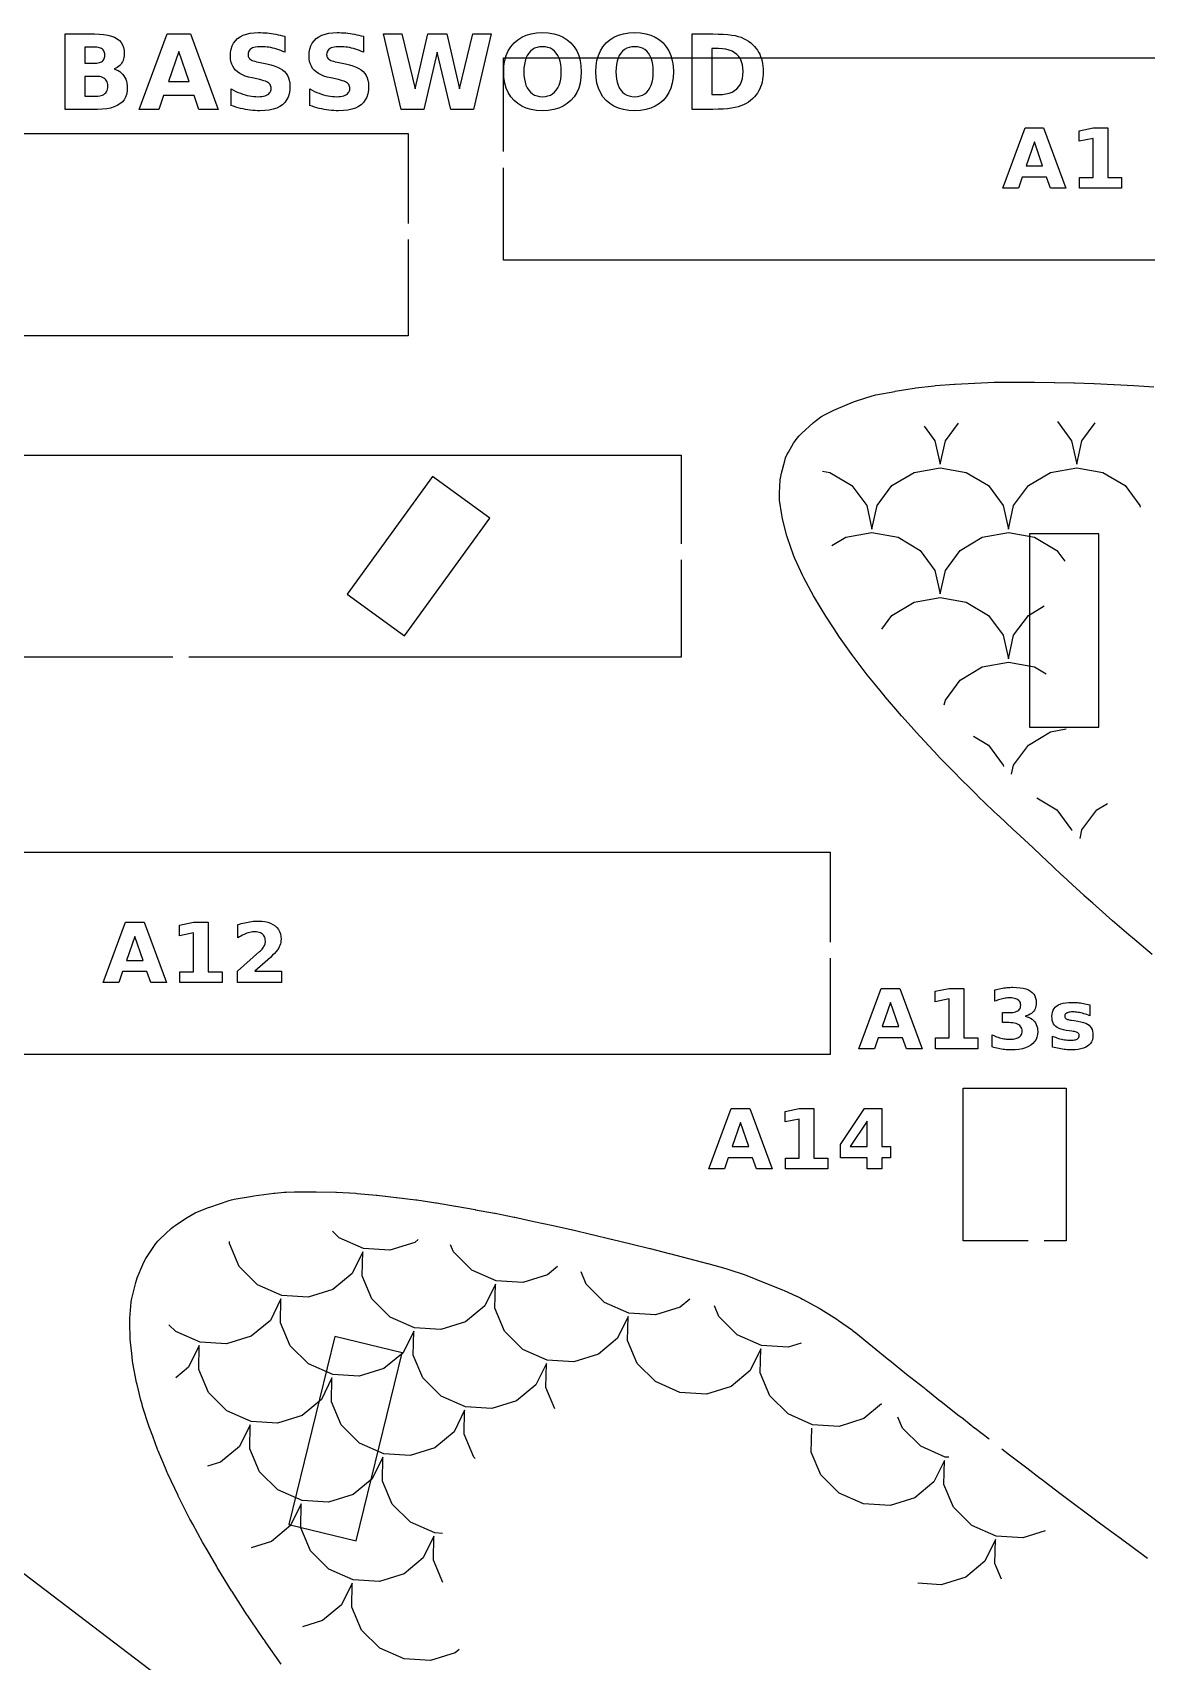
# Model space of a CAD drawing. Header units: millimetres. Extents: x 3 to 297, y 5 to 295.
# Drawn here: x 123.5 to 168.3, y 224.5 to 290.1 of the extents above; entities that cross this region are included whole.
import ezdxf

# ---------------------------------------------------------------- set-up
doc = ezdxf.new("R2010")
doc.units = ezdxf.units.MM
for name, color, linetype in [('CUT', 1, 'CONTINUOUS'), ('ENGRAVE', 5, 'CONTINUOUS'), ('SCORE', 7, 'CONTINUOUS')]:
    doc.layers.add(name, color=color, linetype=linetype)

msp = doc.modelspace()

# ---------------------------------------------------------------- linework, layer by layer
at = {"layer": 'CUT', "color": 1}
for points in [[(142.425, 285.3), (142.425, 289.075), (187.575, 289.075), (187.575, 285.45)], [(81.425, 282.252), (81.425, 286.027), (138.575, 286.027), (138.575, 282.402)], [(187.575, 284.8), (187.575, 280.925), (142.425, 280.925), (142.425, 284.65)], [(138.575, 281.752), (138.575, 277.877), (81.425, 277.877), (81.425, 281.602)], [(168.5453, 252.9521), (167.7507, 253.6243), (167.6174, 253.7366), (167.6022, 253.7496), (166.9497, 254.3162), (166.6948, 254.5366), (166.6786, 254.5508), (166.1491, 255.0237), (165.7971, 255.3367), (165.7799, 255.3522), (165.348, 255.7498), (164.9254, 256.1368), (164.9073, 256.1537), (164.5467, 256.4964), (164.0715, 256.9448), (164.0701, 256.9461), (163.7516, 257.2476), (163.746, 257.2528), (163.2165, 257.7415), (163.2089, 257.7486), (162.9461, 257.995), (162.3625, 258.5356), (162.3414, 258.5557), (162.1453, 258.7454), (161.5286, 259.3356), (161.5063, 259.3574), (161.3439, 259.5202), (160.7219, 260.1355), (160.6984, 260.1593), (160.5427, 260.3213), (159.9431, 260.9353), (159.9183, 260.9615), (159.7415, 261.1526), (159.1935, 261.7352), (159.1673, 261.7639), (158.9402, 262.0198), (158.4748, 262.535), (158.4472, 262.5665), (158.1389, 262.93), (157.7888, 263.3348), (157.7599, 263.3694), (157.338, 263.8918), (157.1381, 264.1346), (157.1079, 264.1727), (156.5427, 264.9123), (156.5386, 264.9176), (156.5285, 264.9306), (156.4912, 264.9807), (155.9551, 265.7368), (155.9262, 265.7792), (155.7349, 266.0723), (155.4264, 266.5378), (155.3982, 266.5823), (154.9413, 267.3345), (154.9057, 267.3969), (154.5121, 268.131), (154.4761, 268.2032), (154.1497, 268.9113), (154.0982, 269.0405), (153.8626, 269.7332), (153.8351, 269.8245), (153.6556, 270.509), (153.6247, 270.6633), (153.5416, 271.2589), (153.5294, 271.3975), (153.5315, 271.5367), (153.5678, 272.0806), (153.5829, 272.2112), (153.6106, 272.3398), (153.745, 272.844), (153.7833, 272.9646), (153.8333, 273.0827), (153.8933, 273.1942), (154.1042, 273.5455), (154.1762, 273.6533), (154.2462, 273.7478), (154.3265, 273.8463), (154.4158, 273.9369), (154.8864, 274.3716), (155.0269, 274.4848), (155.203, 274.6081), (155.3718, 274.7087), (155.7268, 274.8862), (155.8122, 274.9253), (156.5179, 275.2182), (156.6329, 275.2599), (157.2715, 275.4588), (157.4204, 275.4959), (158.1754, 275.639), (158.198, 275.643), (158.9525, 275.7726), (159.0265, 275.7832), (159.766, 275.8679), (159.8201, 275.873), (160.5838, 275.9292), (160.6065, 275.9306), (161.3854, 275.9747), (161.4074, 275.9757), (162.1781, 276.0065), (162.2182, 276.0075), (162.9859, 276.0152), (163.0142, 276.0151), (163.8011, 276.0063), (164.5944, 275.9978), (164.608, 275.9976), (165.3925, 275.9812), (165.4117, 275.9807), (166.194, 275.9531), (166.2123, 275.9523), (167.0011, 275.9136), (167.0065, 275.9133), (167.8023, 275.8711), (167.8059, 275.8709), (168.6042, 275.8263)], [(80.425, 269.25), (80.425, 273.075), (149.575, 273.075), (149.575, 269.5)], [(129.1, 264.925), (80.425, 264.925), (80.425, 268.6)], [(149.575, 268.85), (149.575, 264.925), (129.75, 264.925)], [(104.425, 253.3), (104.425, 257.075), (155.575, 257.075), (155.575, 253.45)], [(155.575, 252.8), (155.575, 248.925), (104.425, 248.925), (104.425, 252.65)], [(163.55, 241.425), (160.925, 241.425), (160.925, 247.575), (165.075, 247.575), (165.075, 241.425), (164.2, 241.425)], [(98.0999, 247.0682), (128.9733, 223.5493)], [(133.4713, 224.3595), (132.866, 225.219), (132.7901, 225.3256), (132.7704, 225.3539), (132.2589, 226.1125), (132.1229, 226.3116), (132.1026, 226.3422), (131.6583, 227.0324), (131.4907, 227.2891), (131.4698, 227.3222), (131.0653, 227.9831), (130.8947, 228.2578), (130.8733, 228.2936), (130.4814, 228.9706), (130.3364, 229.2173), (130.3145, 229.256), (129.9078, 230.0036), (129.8171, 230.1673), (129.7949, 230.2091), (129.3473, 231.0886), (129.3388, 231.1049), (129.3137, 231.1559), (128.9034, 232.035), (128.8795, 232.0895), (128.8068, 232.2652), (128.5145, 232.9538), (128.4915, 233.0116), (128.2937, 233.545), (128.1746, 233.8573), (128.1503, 233.9266), (127.8886, 234.7444), (127.8632, 234.8343), (127.8218, 235.0035), (127.6626, 235.6287), (127.6439, 235.7132), (127.4988, 236.4894), (127.4842, 236.5879), (127.4521, 236.8777), (127.3981, 237.3305), (127.3891, 237.4527), (127.3702, 238.1501), (127.3751, 238.3058), (127.4321, 238.9419), (127.4451, 239.0433), (127.4656, 239.1434), (127.6111, 239.7372), (127.6708, 239.9219), (127.8941, 240.4721), (127.9486, 240.5899), (128.0141, 240.7019), (128.3362, 241.197), (128.4195, 241.3114), (128.5143, 241.4166), (128.5683, 241.4705), (128.6011, 241.5022), (129.041, 241.9127), (129.1181, 241.9795), (129.2, 242.0402), (129.569, 242.2929), (129.6822, 242.3624), (130.0096, 242.5418), (130.1643, 242.6141), (130.5374, 242.7602), (130.5968, 242.7818), (131.3715, 243.0438), (131.4724, 243.0736), (131.5753, 243.0955), (132.3112, 243.2225), (132.3653, 243.2307), (133.1664, 243.3354), (133.217, 243.341), (133.5944, 243.3758), (133.6655, 243.3804), (134.0088, 243.3937), (134.0622, 243.3947), (134.8461, 243.3937), (134.8759, 243.3933), (135.6638, 243.3747), (135.6992, 243.3734), (136.4707, 243.3347), (136.5242, 243.3309), (137.2949, 243.2612), (137.3155, 243.2591), (137.6576, 243.2228), (137.6722, 243.2212), (138.1034, 243.1706), (138.1133, 243.1694), (138.8912, 243.0724), (138.9263, 243.0675), (139.6928, 242.9512), (139.716, 242.9474), (140.4907, 242.8159), (140.5014, 242.814), (141.2828, 242.6748), (141.2886, 242.6738), (142.063, 242.5322), (142.0865, 242.5277), (142.8512, 242.3738), (142.8706, 242.3697), (143.6426, 242.2024), (143.6445, 242.202), (144.4242, 242.0317), (144.4269, 242.0311), (145.2009, 241.8604), (145.2139, 241.8575), (145.9804, 241.6804), (145.995, 241.677), (146.7625, 241.4906), (146.7689, 241.4891), (147.5431, 241.2971), (148.317, 241.1061), (148.3212, 241.1051), (149.0908, 240.9125), (149.1004, 240.9101), (149.8667, 240.7124), (149.8749, 240.7102), (150.641, 240.5073), (150.6484, 240.5053), (151.3801, 240.3071), (151.4583, 240.2833), (152.1461, 240.051), (152.2223, 240.0227), (152.9397, 239.7307), (153.6556, 239.445), (153.719, 239.4177), (154.2163, 239.1888), (154.2275, 239.1836), (154.3954, 239.1044), (154.4673, 239.0678), (155.1273, 238.7065), (155.1962, 238.6661), (155.8474, 238.2573), (155.9118, 238.2142), (156.4727, 237.815), (156.4941, 237.7995), (156.5596, 237.7509), (156.6109, 237.7109), (157.2758, 237.1656), (157.9344, 236.6309), (157.9424, 236.6243), (157.9579, 236.6115), (157.9633, 236.6071), (158.6521, 236.052), (159.3418, 235.5047), (159.4138, 235.4485), (159.426, 235.4389), (160.0247, 234.9601), (160.0301, 234.9558), (160.7215, 234.4155), (160.9277, 234.2564), (160.9403, 234.2465), (161.4073, 233.877), (161.4125, 233.8729), (161.9718, 233.4401)], [(162.4882, 233.0453), (162.7994, 232.8024), (163.4937, 232.2687), (164.0507, 231.849), (164.0643, 231.8387), (164.1872, 231.7436), (164.8747, 231.2182), (164.8807, 231.2136), (165.575, 230.6965), (165.6607, 230.6328), (165.6722, 230.6242), (166.2662, 230.1731), (166.2729, 230.1682), (166.9711, 229.6529), (167.3085, 229.4082), (167.3203, 229.3995), (167.6689, 229.1407), (168.3602, 228.6347)]]:
    msp.add_lwpolyline(points, dxfattribs=at)
for points in [[(138.4336, 265.796), (141.8721, 270.5288), (139.5664, 272.204), (136.1279, 267.4712), (138.4336, 265.796)], [(166.395, 262.105), (166.395, 269.895), (163.605, 269.895), (163.605, 262.105), (166.395, 262.105)], [(135.6245, 237.5649), (133.78, 229.9964), (136.4907, 229.3358), (138.3351, 236.9043), (135.6245, 237.5649)]]:
    msp.add_lwpolyline(points, close=True, dxfattribs=at)
at = {"layer": 'ENGRAVE', "color": 5}
for points in [[(127.1757, 288.2867), (127.2103, 288.2135), (127.2372, 288.1353), (127.2564, 288.0521), (127.268, 287.9639), (127.2718, 287.8708), (127.2636, 287.7305), (127.2388, 287.6027), (127.1976, 287.4873), (127.1398, 287.3843), (127.0655, 287.2938), (126.9748, 287.2157), (126.8672, 287.1498), (126.7424, 287.0958), (126.6004, 287.0539), (126.4413, 287.024), (126.265, 287.006), (126.0715, 287), (124.7714, 287), (124.7714, 290.0375), (125.9473, 290.0375), (126.1486, 290.0322), (126.3304, 290.0163), (126.4928, 289.9897), (126.6359, 289.9525), (126.7596, 289.9047), (126.8639, 289.8463), (126.9506, 289.7761), (127.0216, 289.6932), (127.0768, 289.5976), (127.1162, 289.4891), (127.1398, 289.3679), (127.1477, 289.2339), (127.1448, 289.1618), (127.1362, 289.0934), (127.1218, 289.0287), (127.1016, 288.9676), (127.0756, 288.9102), (127.0439, 288.8565), (127.0068, 288.8068), (126.9644, 288.7617), (126.9168, 288.7209), (126.864, 288.6847), (126.806, 288.6529), (126.7428, 288.6256), (126.8238, 288.5977), (126.8984, 288.563), (126.9666, 288.5213), (127.0286, 288.4728), (127.0842, 288.4173), (127.1335, 288.355), (127.1757, 288.2867)], [(130.1484, 287), (129.9572, 287.5534), (128.7324, 287.5534), (128.5391, 287), (127.7518, 287), (128.8769, 290.0375), (129.8107, 290.0375), (130.9358, 287), (130.1484, 287)], [(133.2909, 289.4238), (133.2105, 289.4473), (133.1309, 289.4679), (133.0522, 289.4853), (132.9751, 289.4995), (132.8994, 289.5106), (132.8252, 289.5185), (132.7525, 289.5232), (132.6812, 289.5248), (132.5917, 289.5227), (132.5103, 289.5162), (132.4371, 289.5055), (132.372, 289.4905), (132.315, 289.4711), (132.2662, 289.4475), (132.2252, 289.4194), (132.1916, 289.3865), (132.1655, 289.3488), (132.1468, 289.3065), (132.1356, 289.2593), (132.1319, 289.2074), (132.1344, 289.1682), (132.142, 289.132), (132.1546, 289.0988), (132.1722, 289.0686), (132.1948, 289.0414), (132.2225, 289.0172), (132.2567, 288.995), (132.2992, 288.9739), (132.3499, 288.9539), (132.4087, 288.9349), (132.4758, 288.917), (132.551, 288.9002), (132.8847, 288.8331), (133.0454, 288.7962), (133.1899, 288.7535), (133.318, 288.7049), (133.4299, 288.6504), (133.5256, 288.5901), (133.6049, 288.5238), (133.6702, 288.4498), (133.7236, 288.3661), (133.7651, 288.2726), (133.7948, 288.1694), (133.8126, 288.0565), (133.8185, 287.9338), (133.8102, 287.7735), (133.7854, 287.6274), (133.744, 287.4957), (133.6861, 287.3782), (133.6115, 287.275), (133.5205, 287.1862), (133.4124, 287.1112), (133.2868, 287.05), (133.1438, 287.0023), (132.9834, 286.9682), (132.8054, 286.9478), (132.61, 286.941), (132.5137, 286.9425), (132.4172, 286.9471), (132.3206, 286.9547), (132.2239, 286.9654), (132.1271, 286.9791), (132.0302, 286.9959), (131.9332, 287.0157), (131.8362, 287.0384), (131.7393, 287.0641), (131.6423, 287.0927), (131.5453, 287.1242), (131.4483, 287.1587), (131.4483, 287.8199), (131.5448, 287.7705), (131.6401, 287.7253), (131.7344, 287.6844), (131.8276, 287.6477), (131.9198, 287.6152), (132.0109, 287.587), (132.1009, 287.563), (132.1898, 287.5434), (132.2776, 287.5282), (132.3644, 287.5173), (132.4501, 287.5108), (132.5347, 287.5086), (132.6169, 287.511), (132.6923, 287.5181), (132.7611, 287.53), (132.8232, 287.5466), (132.8786, 287.568), (132.9274, 287.5941), (132.9691, 287.6246), (133.0031, 287.6592), (133.0296, 287.6978), (133.0486, 287.7406), (133.0599, 287.7874), (133.0637, 287.8382), (133.0611, 287.8839), (133.0534, 287.9259), (133.0406, 287.9644), (133.0226, 287.9992), (132.9994, 288.0304), (132.9712, 288.0579), (132.9352, 288.0833), (132.889, 288.1077), (132.8326, 288.1312), (132.7659, 288.1538), (132.689, 288.1755), (132.6019, 288.1963), (132.2987, 288.2634), (132.1536, 288.2992), (132.0222, 288.3414), (131.9043, 288.3901), (131.8001, 288.4452), (131.7094, 288.5067), (131.6324, 288.5747), (131.5681, 288.65), (131.5155, 288.7336), (131.4745, 288.8255), (131.4453, 288.9255), (131.4277, 289.0339), (131.4219, 289.1505), (131.43, 289.2959), (131.4544, 289.4297), (131.4951, 289.5518), (131.5521, 289.6623), (131.6253, 289.7611), (131.7148, 289.8483), (131.8196, 289.9229), (131.9386, 289.9839), (132.0719, 290.0314), (132.2194, 290.0653), (132.3811, 290.0857), (132.5571, 290.0924), (132.6409, 290.0914), (132.7255, 290.0883), (132.8109, 290.083), (132.8971, 290.0757), (132.9841, 290.0663), (133.0719, 290.0548), (133.1605, 290.0412), (133.2502, 290.0255), (133.3409, 290.0078), (133.4326, 289.9879), (133.5254, 289.9659), (133.6191, 289.9419), (133.6191, 289.299), (133.5361, 289.3348), (133.4537, 289.3675), (133.3719, 289.3972), (133.2909, 289.4238)], [(136.4585, 289.4238), (136.3781, 289.4473), (136.2984, 289.4679), (136.2198, 289.4853), (136.1427, 289.4995), (136.067, 289.5106), (135.9928, 289.5185), (135.9201, 289.5232), (135.8488, 289.5248), (135.7593, 289.5227), (135.6779, 289.5162), (135.6047, 289.5055), (135.5396, 289.4905), (135.4826, 289.4711), (135.4338, 289.4475), (135.3927, 289.4194), (135.3592, 289.3865), (135.333, 289.3488), (135.3144, 289.3065), (135.3032, 289.2593), (135.2995, 289.2074), (135.302, 289.1682), (135.3095, 289.132), (135.3221, 289.0988), (135.3397, 289.0686), (135.3624, 289.0414), (135.39, 289.0172), (135.4243, 288.995), (135.4668, 288.9739), (135.5174, 288.9539), (135.5763, 288.9349), (135.6433, 288.917), (135.7186, 288.9002), (136.0522, 288.8331), (136.213, 288.7962), (136.3574, 288.7535), (136.4856, 288.7049), (136.5975, 288.6504), (136.6931, 288.5901), (136.7725, 288.5238), (136.8377, 288.4498), (136.8911, 288.3661), (136.9327, 288.2726), (136.9623, 288.1694), (136.9802, 288.0565), (136.9861, 287.9338), (136.9778, 287.7735), (136.953, 287.6274), (136.9116, 287.4957), (136.8536, 287.3782), (136.7791, 287.275), (136.688, 287.1862), (136.5799, 287.1112), (136.4544, 287.05), (136.3114, 287.0023), (136.1509, 286.9682), (135.973, 286.9478), (135.7776, 286.941), (135.6812, 286.9425), (135.5848, 286.9471), (135.4882, 286.9547), (135.3915, 286.9654), (135.2947, 286.9791), (135.1978, 286.9959), (135.1008, 287.0157), (135.0038, 287.0384), (134.9068, 287.0641), (134.8098, 287.0927), (134.7129, 287.1242), (134.6159, 287.1587), (134.6159, 287.8199), (134.7123, 287.7705), (134.8077, 287.7253), (134.902, 287.6844), (134.9952, 287.6477), (135.0874, 287.6152), (135.1784, 287.587), (135.2684, 287.563), (135.3573, 287.5434), (135.4452, 287.5282), (135.532, 287.5173), (135.6177, 287.5108), (135.7023, 287.5086), (135.7844, 287.511), (135.8599, 287.5181), (135.9286, 287.53), (135.9908, 287.5466), (136.0462, 287.568), (136.095, 287.5941), (136.1366, 287.6246), (136.1707, 287.6592), (136.1972, 287.6978), (136.2161, 287.7406), (136.2275, 287.7874), (136.2313, 287.8382), (136.2287, 287.8839), (136.221, 287.9259), (136.2081, 287.9644), (136.1901, 287.9992), (136.167, 288.0304), (136.1387, 288.0579), (136.1027, 288.0833), (136.0565, 288.1077), (136.0001, 288.1312), (135.9335, 288.1538), (135.8566, 288.1755), (135.7694, 288.1963), (135.4663, 288.2634), (135.3212, 288.2992), (135.1897, 288.3414), (135.0719, 288.3901), (134.9676, 288.4452), (134.877, 288.5067), (134.8, 288.5747), (134.7357, 288.65), (134.683, 288.7336), (134.6421, 288.8255), (134.6128, 288.9255), (134.5953, 289.0339), (134.5894, 289.1505), (134.5976, 289.2959), (134.622, 289.4297), (134.6627, 289.5518), (134.7196, 289.6623), (134.7929, 289.7611), (134.8824, 289.8483), (134.9872, 289.9229), (135.1062, 289.9839), (135.2395, 290.0314), (135.387, 290.0653), (135.5487, 290.0857), (135.7247, 290.0924), (135.8085, 290.0914), (135.8931, 290.0883), (135.9785, 290.083), (136.0647, 290.0757), (136.1517, 290.0663), (136.2394, 290.0548), (136.3281, 290.0412), (136.4178, 290.0255), (136.5085, 290.0078), (136.6002, 289.9879), (136.6929, 289.9659), (136.7867, 289.9419), (136.7867, 289.299), (136.7036, 289.3348), (136.6212, 289.3675), (136.5395, 289.3972), (136.4585, 289.4238)], [(141.179, 290.0375), (141.9237, 290.0375), (141.2075, 287), (140.3042, 287), (139.7528, 289.3092), (139.2076, 287), (138.3043, 287), (137.582, 290.0375), (138.3328, 290.0375), (138.8577, 287.8301), (139.3785, 290.0375), (140.1333, 290.0375), (140.6541, 287.8301), (141.179, 290.0375)], [(145.138, 289.6733), (145.2648, 289.5248), (145.3686, 289.3584), (145.4493, 289.1744), (145.5069, 288.9726), (145.5415, 288.753), (145.5531, 288.5157), (145.5415, 288.279), (145.5069, 288.06), (145.4493, 287.8586), (145.3686, 287.6748), (145.2648, 287.5086), (145.138, 287.3601), (144.9909, 287.232), (144.8261, 287.1273), (144.6436, 287.0458), (144.4436, 286.9876), (144.2259, 286.9526), (143.9906, 286.941), (143.7558, 286.9526), (143.5386, 286.9876), (143.3388, 287.0458), (143.1564, 287.1273), (142.9915, 287.232), (142.8441, 287.3601), (142.717, 287.5086), (142.613, 287.6748), (142.5321, 287.8586), (142.4743, 288.06), (142.4396, 288.279), (142.4281, 288.5157), (142.4396, 288.753), (142.4743, 288.9726), (142.5321, 289.1744), (142.613, 289.3584), (142.717, 289.5248), (142.8441, 289.6733), (142.9915, 289.8014), (143.1564, 289.9062), (143.3388, 289.9877), (143.5386, 290.0459), (143.7558, 290.0808), (143.9906, 290.0924), (144.2259, 290.0808), (144.4436, 290.0459), (144.6436, 289.9877), (144.8261, 289.9062), (144.9909, 289.8014), (145.138, 289.6733)], [(148.8468, 289.6733), (148.9736, 289.5248), (149.0773, 289.3584), (149.158, 289.1744), (149.2157, 288.9726), (149.2503, 288.753), (149.2618, 288.5157), (149.2503, 288.279), (149.2157, 288.06), (149.158, 287.8586), (149.0773, 287.6748), (148.9736, 287.5086), (148.8468, 287.3601), (148.6996, 287.232), (148.5348, 287.1273), (148.3524, 287.0458), (148.1523, 286.9876), (147.9346, 286.9526), (147.6993, 286.941), (147.4646, 286.9526), (147.2473, 286.9876), (147.0475, 287.0458), (146.8652, 287.1273), (146.7003, 287.232), (146.5529, 287.3601), (146.4257, 287.5086), (146.3217, 287.6748), (146.2408, 287.8586), (146.183, 288.06), (146.1484, 288.279), (146.1368, 288.5157), (146.1484, 288.753), (146.183, 288.9726), (146.2408, 289.1744), (146.3217, 289.3584), (146.4257, 289.5248), (146.5529, 289.6733), (146.7003, 289.8014), (146.8652, 289.9062), (147.0475, 289.9877), (147.2473, 290.0459), (147.4646, 290.0808), (147.6993, 290.0924), (147.9346, 290.0808), (148.1523, 290.0459), (148.3524, 289.9877), (148.5348, 289.9062), (148.6996, 289.8014), (148.8468, 289.6733)], [(151.7543, 289.969), (151.877, 289.9388), (151.9872, 289.9021), (152.0921, 289.8578), (152.1916, 289.8058), (152.2857, 289.7462), (152.3745, 289.679), (152.4578, 289.6042), (152.526, 289.5339), (152.5881, 289.4602), (152.644, 289.3829), (152.6938, 289.3022), (152.7376, 289.2179), (152.7752, 289.1301), (152.8069, 289.0386), (152.8329, 288.9432), (152.853, 288.8438), (152.8675, 288.7404), (152.8761, 288.6331), (152.879, 288.5218), (152.8761, 288.4093), (152.8675, 288.3008), (152.853, 288.1965), (152.8329, 288.0964), (152.8069, 288.0003), (152.7752, 287.9084), (152.7376, 287.8203), (152.6938, 287.7358), (152.644, 287.6549), (152.5881, 287.5775), (152.526, 287.5036), (152.4578, 287.4333), (152.3738, 287.3585), (152.2842, 287.2913), (152.1893, 287.2317), (152.0889, 287.1797), (151.9831, 287.1354), (151.8719, 287.0987), (151.7485, 287.0685), (151.6061, 287.0439), (151.4447, 287.0247), (151.2643, 287.011), (151.0649, 287.0027), (150.8465, 287), (150.0205, 287), (150.0205, 290.0375), (150.8465, 290.0375), (151.0673, 290.0348), (151.2685, 290.0266), (151.45, 290.0128), (151.6119, 289.9937), (151.7543, 289.969)], [(126.2688, 288.943), (126.298, 288.9722), (126.3219, 289.0058), (126.3405, 289.0437), (126.3538, 289.0858), (126.3618, 289.1323), (126.3644, 289.183), (126.3618, 289.2332), (126.3538, 289.2792), (126.3405, 289.3211), (126.3219, 289.3589), (126.298, 289.3925), (126.2688, 289.4221), (126.2344, 289.4473), (126.1951, 289.4679), (126.1508, 289.4839), (126.1015, 289.4953), (126.0473, 289.5022), (125.988, 289.5045), (125.5547, 289.5045), (125.5547, 288.8616), (125.988, 288.8616), (126.0473, 288.8638), (126.1015, 288.8706), (126.1508, 288.8819), (126.1951, 288.8977), (126.2344, 288.9181), (126.2688, 288.943)], [(143.4351, 289.2603), (143.3748, 289.1662), (143.3255, 289.06), (143.2871, 288.9419), (143.2597, 288.8118), (143.2433, 288.6698), (143.2378, 288.5157), (143.2433, 288.3623), (143.2597, 288.2207), (143.2871, 288.091), (143.3255, 287.9732), (143.3748, 287.8672), (143.4351, 287.7731), (143.5054, 287.6923), (143.5846, 287.6262), (143.6727, 287.5747), (143.7697, 287.538), (143.8757, 287.516), (143.9906, 287.5086), (144.1061, 287.516), (144.2125, 287.538), (144.31, 287.5747), (144.3984, 287.6262), (144.4777, 287.6923), (144.548, 287.7731), (144.6083, 287.8672), (144.6577, 287.9732), (144.696, 288.091), (144.7234, 288.2207), (144.7399, 288.3623), (144.7454, 288.5157), (144.7399, 288.6698), (144.7234, 288.8118), (144.696, 288.9419), (144.6577, 289.06), (144.6083, 289.1662), (144.548, 289.2603), (144.4777, 289.3412), (144.3984, 289.4073), (144.31, 289.4587), (144.2125, 289.4954), (144.1061, 289.5175), (143.9906, 289.5248), (143.8757, 289.5175), (143.7697, 289.4954), (143.6727, 289.4587), (143.5846, 289.4073), (143.5054, 289.3412), (143.4351, 289.2603)], [(147.1439, 289.2603), (147.0836, 289.1662), (147.0342, 289.06), (146.9959, 288.9419), (146.9685, 288.8118), (146.952, 288.6698), (146.9465, 288.5157), (146.952, 288.3623), (146.9685, 288.2207), (146.9959, 288.091), (147.0342, 287.9732), (147.0836, 287.8672), (147.1439, 287.7731), (147.2141, 287.6923), (147.2933, 287.6262), (147.3814, 287.5747), (147.4784, 287.538), (147.5844, 287.516), (147.6993, 287.5086), (147.8148, 287.516), (147.9213, 287.538), (148.0187, 287.5747), (148.1071, 287.6262), (148.1865, 287.6923), (148.2568, 287.7731), (148.3171, 287.8672), (148.3664, 287.9732), (148.4048, 288.091), (148.4322, 288.2207), (148.4486, 288.3623), (148.4541, 288.5157), (148.4486, 288.6698), (148.4322, 288.8118), (148.4048, 288.9419), (148.3664, 289.06), (148.3171, 289.1662), (148.2568, 289.2603), (148.1865, 289.3412), (148.1071, 289.4073), (148.0187, 289.4587), (147.9213, 289.4954), (147.8148, 289.5175), (147.6993, 289.5248), (147.5844, 289.5175), (147.4784, 289.4954), (147.3814, 289.4587), (147.2933, 289.4073), (147.2141, 289.3412), (147.1439, 289.2603)], [(151.6239, 287.6978), (151.7273, 287.7573), (151.818, 287.8301), (151.8954, 287.9154), (151.9587, 288.0127), (152.008, 288.122), (152.0431, 288.2433), (152.0643, 288.3766), (152.0713, 288.5218), (152.0643, 288.6664), (152.0433, 288.799), (152.0082, 288.9196), (151.9592, 289.0282), (151.8961, 289.1248), (151.819, 289.2095), (151.7285, 289.2816), (151.6253, 289.3406), (151.5093, 289.3865), (151.3805, 289.4193), (151.2389, 289.4389), (151.0846, 289.4455), (150.8038, 289.4455), (150.8038, 287.592), (151.0846, 287.592), (151.2383, 287.5987), (151.3794, 287.6185), (151.508, 287.6516), (151.6239, 287.6978)], [(129.7598, 288.1169), (129.3448, 289.3254), (128.9277, 288.1169), (129.7598, 288.1169)], [(126.4059, 287.6688), (126.4356, 287.7105), (126.4588, 287.7579), (126.4753, 287.8109), (126.4852, 287.8695), (126.4885, 287.9338), (126.4852, 287.9969), (126.4754, 288.0544), (126.459, 288.1065), (126.4361, 288.1531), (126.4066, 288.1942), (126.3705, 288.2299), (126.3279, 288.26), (126.2785, 288.2847), (126.2225, 288.3039), (126.1598, 288.3176), (126.0905, 288.3258), (126.0145, 288.3285), (125.5547, 288.3285), (125.5547, 287.533), (126.0145, 287.533), (126.0899, 287.5358), (126.1588, 287.5441), (126.2212, 287.558), (126.2772, 287.5773), (126.3266, 287.6023), (126.3695, 287.6327), (126.4059, 287.6688)], [(163.1549, 283.825), (162.5251, 283.825), (163.4251, 286.255), (164.1722, 286.255), (165.0723, 283.825), (164.4424, 283.825), (164.2894, 284.2677), (163.3096, 284.2677), (163.1549, 283.825)], [(166.1659, 284.2579), (166.1659, 285.8286), (165.5979, 285.7114), (165.5979, 286.1378), (166.1626, 286.255), (166.7583, 286.255), (166.7583, 284.2579), (167.3117, 284.2579), (167.3117, 283.825), (165.6125, 283.825), (165.6125, 284.2579), (166.1659, 284.2579)], [(163.7995, 285.6854), (163.4658, 284.7186), (164.1315, 284.7186), (163.7995, 285.6854)], [(126.9286, 251.825), (126.2987, 251.825), (127.1988, 254.255), (127.9459, 254.255), (128.8459, 251.825), (128.216, 251.825), (128.0631, 252.2677), (127.0832, 252.2677), (126.9286, 251.825)], [(129.9396, 253.8286), (129.3715, 253.7114), (129.3715, 254.1378), (129.9363, 254.255), (130.532, 254.255), (130.532, 252.2579), (131.0854, 252.2579), (131.0854, 251.825), (129.3862, 251.825), (129.3862, 252.2579), (129.9396, 252.2579), (129.9396, 253.8286)], [(133.4778, 251.825), (131.7119, 251.825), (131.7119, 252.2856), (132.5989, 253.0685), (132.6368, 253.1042), (132.6713, 253.1396), (132.7023, 253.1747), (132.7299, 253.2095), (132.754, 253.2441), (132.7747, 253.2785), (132.7921, 253.3129), (132.8064, 253.3477), (132.8174, 253.383), (132.8253, 253.4188), (132.8301, 253.455), (132.8317, 253.4917), (132.8285, 253.5468), (132.8189, 253.5982), (132.803, 253.6459), (132.7807, 253.6899), (132.752, 253.7302), (132.7169, 253.7667), (132.6766, 253.7986), (132.632, 253.8246), (132.5833, 253.8449), (132.5303, 253.8593), (132.4731, 253.868), (132.4118, 253.8709), (132.3622, 253.8692), (132.311, 253.8639), (132.2583, 253.8552), (132.2041, 253.843), (132.1484, 253.8274), (132.0911, 253.8082), (132.0324, 253.7857), (131.9723, 253.7597), (131.9109, 253.7303), (131.8481, 253.6976), (131.7839, 253.6614), (131.7184, 253.6219), (131.7184, 254.1557), (131.7888, 254.1781), (131.8589, 254.1987), (131.9288, 254.2174), (131.9983, 254.2342), (132.0676, 254.2492), (132.1367, 254.2623), (132.2054, 254.2735), (132.2736, 254.2827), (132.3414, 254.2898), (132.4087, 254.2949), (132.4755, 254.2979), (132.542, 254.299), (132.682, 254.2936), (132.8111, 254.2776), (132.9295, 254.2509), (133.0371, 254.2136), (133.1339, 254.1656), (133.2199, 254.1069), (133.2937, 254.0387), (133.3541, 253.962), (133.4011, 253.877), (133.4347, 253.7836), (133.4548, 253.6817), (133.4616, 253.5714), (133.4587, 253.506), (133.4502, 253.442), (133.4359, 253.3796), (133.416, 253.3186), (133.3903, 253.2591), (133.359, 253.2011), (133.3186, 253.1407), (133.2655, 253.0737), (133.1999, 253.0003), (133.1217, 252.9205), (133.031, 252.8341), (132.9277, 252.7413), (132.4085, 252.2856), (133.4778, 252.2856), (133.4778, 251.825)], [(127.5731, 253.6854), (127.2395, 252.7186), (127.9052, 252.7186), (127.5731, 253.6854)], [(156.7301, 249.1596), (157.6302, 251.5896), (158.3773, 251.5896), (159.2773, 249.1596), (158.6475, 249.1596), (158.4945, 249.6023), (157.5146, 249.6023), (157.36, 249.1596), (156.7301, 249.1596)], [(160.371, 251.1632), (159.8029, 251.046), (159.8029, 251.4724), (160.3677, 251.5896), (160.9634, 251.5896), (160.9634, 249.5925), (161.5168, 249.5925), (161.5168, 249.1596), (159.8176, 249.1596), (159.8176, 249.5925), (160.371, 249.5925), (160.371, 251.1632)], [(163.5831, 250.4171), (163.6486, 250.383), (163.7076, 250.3436), (163.76, 250.299), (163.8059, 250.2493), (163.8449, 250.1946), (163.8769, 250.1351), (163.9017, 250.0709), (163.9195, 250.0019), (163.9301, 249.9282), (163.9336, 249.8497), (163.926, 249.7341), (163.9029, 249.6281), (163.8645, 249.5317), (163.8107, 249.445), (163.7415, 249.3679), (163.657, 249.3004), (163.5577, 249.243), (163.4443, 249.196), (163.3168, 249.1594), (163.1752, 249.1333), (163.0195, 249.1176), (162.8497, 249.1124), (162.7872, 249.1132), (162.7248, 249.1158), (162.6623, 249.1199), (162.5997, 249.1258), (162.5371, 249.1333), (162.4745, 249.1425), (162.412, 249.1534), (162.3496, 249.1659), (162.2875, 249.1802), (162.2257, 249.196), (162.164, 249.2136), (162.1026, 249.2328), (162.1026, 249.7162), (162.1611, 249.6881), (162.2195, 249.6624), (162.2778, 249.6391), (162.3359, 249.6182), (162.3939, 249.5997), (162.4517, 249.5836), (162.5093, 249.5699), (162.5666, 249.5587), (162.6236, 249.55), (162.6803, 249.5438), (162.7367, 249.5401), (162.7927, 249.5388), (162.8725, 249.5412), (162.9458, 249.5484), (163.0126, 249.5604), (163.073, 249.5772), (163.1269, 249.5987), (163.1744, 249.6251), (163.2149, 249.6559), (163.2481, 249.6909), (163.2739, 249.7301), (163.2923, 249.7734), (163.3033, 249.8209), (163.307, 249.8725), (163.3032, 249.9256), (163.2919, 249.9742), (163.273, 250.0184), (163.2466, 250.058), (163.2126, 250.0932), (163.1711, 250.124), (163.1222, 250.1501), (163.0661, 250.1714), (163.0029, 250.188), (162.9324, 250.1999), (162.8547, 250.207), (162.7699, 250.2094), (162.5193, 250.2094), (162.5193, 250.6131), (162.7829, 250.6131), (162.8583, 250.6151), (162.9269, 250.6213), (162.9888, 250.6316), (163.0441, 250.646), (163.0926, 250.6645), (163.1345, 250.6871), (163.1698, 250.7139), (163.1987, 250.7451), (163.2212, 250.7805), (163.2372, 250.8202), (163.2468, 250.8642), (163.2501, 250.9125), (163.2469, 250.9574), (163.2376, 250.9988), (163.222, 251.0366), (163.2001, 251.071), (163.1721, 251.1017), (163.1377, 251.129), (163.0977, 251.1524), (163.0526, 251.1715), (163.0023, 251.1864), (162.9468, 251.197), (162.8861, 251.2034), (162.8204, 251.2055), (162.7698, 251.2046), (162.7191, 251.2017), (162.6682, 251.197), (162.6171, 251.1903), (162.5658, 251.1818), (162.5144, 251.1713), (162.4629, 251.159), (162.4115, 251.1449), (162.3602, 251.129), (162.3089, 251.1113), (162.2578, 251.0918), (162.2068, 251.0704), (162.2068, 251.5294), (162.2685, 251.546), (162.3301, 251.5612), (162.3915, 251.575), (162.4527, 251.5873), (162.5137, 251.5981), (162.5746, 251.6075), (162.6352, 251.6155), (162.6954, 251.622), (162.7553, 251.6271), (162.8148, 251.6307), (162.8739, 251.6328), (162.9327, 251.6336), (163.0839, 251.6292), (163.2219, 251.6163), (163.3467, 251.5947), (163.4582, 251.5645), (163.5565, 251.5256), (163.6415, 251.4781), (163.7134, 251.422), (163.7722, 251.3571), (163.8179, 251.2834), (163.8505, 251.2011), (163.8701, 251.11), (163.8767, 251.0102), (163.8736, 250.9413), (163.8642, 250.8766), (163.8486, 250.8163), (163.8268, 250.7603), (163.7987, 250.7085), (163.7644, 250.6611), (163.724, 250.618), (163.6776, 250.5794), (163.6252, 250.5453), (163.5669, 250.5157), (163.5026, 250.4905), (163.4323, 250.4698), (163.511, 250.4461), (163.5831, 250.4171)], [(157.6709, 250.0532), (158.3366, 250.0532), (158.0045, 251.02), (157.6709, 250.0532)], [(165.9744, 250.5078), (165.913, 250.5306), (165.8525, 250.5512), (165.7926, 250.5697), (165.7335, 250.5859), (165.6751, 250.6), (165.6175, 250.612), (165.5611, 250.6217), (165.5058, 250.6293), (165.4515, 250.6348), (165.3984, 250.638), (165.3463, 250.6391), (165.2933, 250.6379), (165.2451, 250.6345), (165.2016, 250.6287), (165.1629, 250.6207), (165.1289, 250.6103), (165.0997, 250.5976), (165.0751, 250.5825), (165.0549, 250.565), (165.0393, 250.5449), (165.0281, 250.5224), (165.0214, 250.4973), (165.0191, 250.4698), (165.0208, 250.4474), (165.0259, 250.4268), (165.0344, 250.408), (165.0463, 250.391), (165.0615, 250.3758), (165.0802, 250.3624), (165.1032, 250.3505), (165.1316, 250.3396), (165.1654, 250.3299), (165.2046, 250.3212), (165.2491, 250.3136), (165.2991, 250.3071), (165.4016, 250.2924), (165.5427, 250.2714), (165.6675, 250.2463), (165.776, 250.2171), (165.8682, 250.1839), (165.9442, 250.1466), (166.0038, 250.1052), (166.0511, 250.0577), (166.0897, 250.002), (166.1198, 249.938), (166.1413, 249.8658), (166.1542, 249.7854), (166.1585, 249.6967), (166.1525, 249.6036), (166.1346, 249.5186), (166.1047, 249.4416), (166.063, 249.3726), (166.0093, 249.3117), (165.9436, 249.2589), (165.8661, 249.2141), (165.7769, 249.1775), (165.6759, 249.149), (165.5631, 249.1287), (165.4386, 249.1165), (165.3023, 249.1124), (165.2418, 249.1132), (165.1805, 249.1156), (165.1186, 249.1195), (165.056, 249.1251), (164.9927, 249.1322), (164.9288, 249.1409), (164.8642, 249.1512), (164.799, 249.163), (164.7333, 249.1765), (164.6669, 249.1915), (164.6, 249.2081), (164.5325, 249.2263), (164.5325, 249.669), (164.5908, 249.642), (164.6496, 249.6173), (164.7089, 249.595), (164.7687, 249.575), (164.8289, 249.5574), (164.8897, 249.5421), (164.9509, 249.5292), (165.0124, 249.5186), (165.0743, 249.5104), (165.1364, 249.5045), (165.1989, 249.501), (165.2616, 249.4998), (165.3163, 249.5011), (165.3662, 249.505), (165.4114, 249.5116), (165.4519, 249.5208), (165.4877, 249.5326), (165.5188, 249.547), (165.5452, 249.564), (165.5667, 249.5835), (165.5835, 249.6056), (165.5955, 249.6302), (165.6027, 249.6573), (165.6051, 249.6869), (165.6034, 249.7119), (165.5985, 249.7346), (165.5902, 249.7551), (165.5787, 249.7734), (165.5638, 249.7895), (165.5457, 249.8033), (165.5226, 249.8156), (165.4929, 249.8269), (165.4568, 249.8373), (165.414, 249.8467), (165.3647, 249.8552), (165.3088, 249.8627), (165.2063, 249.8758), (165.0831, 249.8943), (164.9728, 249.9175), (164.8755, 249.9453), (164.7911, 249.9777), (164.7196, 250.0148), (164.6611, 250.0564), (164.6133, 250.1042), (164.5743, 250.1595), (164.5439, 250.2224), (164.5222, 250.293), (164.5091, 250.3711), (164.5048, 250.4568), (164.5103, 250.5492), (164.5269, 250.6333), (164.5544, 250.7091), (164.5931, 250.7765), (164.6427, 250.8357), (164.7034, 250.8865), (164.7754, 250.9293), (164.8593, 250.9643), (164.9548, 250.9915), (165.0622, 251.0109), (165.1813, 251.0226), (165.3121, 251.0265), (165.3663, 251.0258), (165.4213, 251.0238), (165.4773, 251.0204), (165.5342, 251.0156), (165.592, 251.0095), (165.6506, 251.0021), (165.7106, 250.9931), (165.7723, 250.9827), (165.8358, 250.9707), (165.9009, 250.9572), (165.9678, 250.9421), (166.0364, 250.9256), (166.0364, 250.4828), (165.9744, 250.5078)], [(151.3186, 244.3197), (150.6887, 244.3197), (151.5888, 246.7497), (152.3358, 246.7497), (153.2359, 244.3197), (152.606, 244.3197), (152.453, 244.7624), (151.4732, 244.7624), (151.3186, 244.3197)], [(154.3295, 246.3233), (153.7615, 246.2061), (153.7615, 246.6325), (154.3263, 246.7497), (154.922, 246.7497), (154.922, 244.7526), (155.4754, 244.7526), (155.4754, 244.3197), (153.7761, 244.3197), (153.7761, 244.7526), (154.3295, 244.7526), (154.3295, 246.3233)], [(158.0045, 245.2165), (158.0045, 244.7624), (157.6579, 244.7624), (157.6579, 244.3197), (157.0654, 244.3197), (157.0654, 244.7624), (155.9879, 244.7624), (155.9879, 245.2995), (156.9612, 246.7497), (157.6579, 246.7497), (157.6579, 245.2165), (158.0045, 245.2165)], [(151.9631, 246.18), (151.6295, 245.2133), (152.2952, 245.2133), (151.9631, 246.18)], [(157.0654, 246.2338), (156.3786, 245.2165), (157.0654, 245.2165), (157.0654, 246.2338)]]:
    msp.add_lwpolyline(points, close=True, dxfattribs=at)
at = {"layer": 'SCORE', "color": 7}
for points in [[(160.0051, 272.7026), (160.2144, 273.6498), (160.7423, 274.3608)], [(164.724, 274.4198), (165.2957, 273.6498), (165.5051, 272.7026)], [(165.5051, 272.7026), (165.7144, 273.6498), (166.2517, 274.3735)], [(159.3604, 274.2361), (159.7957, 273.6498), (160.0051, 272.7026)], [(155.2704, 272.4281), (155.5574, 272.3767), (156.4496, 271.8402), (157.0457, 271.0373), (157.2551, 270.0901)], [(157.2551, 270.0901), (157.4644, 271.0373), (158.0605, 271.8402), (158.9527, 272.3767), (160.0051, 272.5651), (161.0574, 272.3767), (161.9496, 271.8402), (162.5457, 271.0373), (162.7551, 270.0901)], [(162.7551, 270.0901), (162.9644, 271.0373), (163.5605, 271.8402), (164.4527, 272.3767), (165.5051, 272.5651), (166.5574, 272.3767), (167.4496, 271.8402), (168.0457, 271.0373), (168.0594, 270.9752)], [(155.6453, 269.4291), (156.2027, 269.7642), (157.2551, 269.9526), (158.3074, 269.7642), (159.1996, 269.2277), (159.7957, 268.4248), (160.0051, 267.4776)], [(160.0051, 267.4776), (160.2144, 268.4248), (160.8105, 269.2277), (161.7027, 269.7642), (162.7551, 269.9526), (163.8074, 269.7642), (164.6996, 269.2277), (165.0211, 268.7947)], [(157.6526, 266.0657), (158.0605, 266.6152), (158.9527, 267.1517), (160.0051, 267.3401), (161.0574, 267.1517), (161.9496, 266.6152), (162.5457, 265.8123), (162.7551, 264.8651)], [(162.7551, 264.8651), (162.9644, 265.8123), (163.5605, 266.6152), (164.192, 266.995)], [(160.1714, 263.0053), (160.2144, 263.1998), (160.8105, 264.0027), (161.7027, 264.5392), (162.7551, 264.7276), (163.8074, 264.5392), (164.2754, 264.2578)], [(162.8831, 260.2194), (162.9644, 260.5873), (163.5605, 261.3902), (164.4527, 261.9267), (165.0797, 262.039)], [(161.3455, 261.7535), (161.9496, 261.3902), (162.5457, 260.5873), (162.5576, 260.5337)], [(163.899, 259.2592), (164.6996, 258.7777), (165.2957, 257.9748), (165.3012, 257.95)], [(165.6385, 257.6316), (165.7144, 257.9748), (166.3105, 258.7777), (166.7489, 259.0414)], [(138.9816, 241.4661), (138.8433, 241.3513), (137.8495, 241.0412), (136.7825, 241.1074), (135.8046, 241.5396), (135.5394, 241.8022)], [(136.7499, 240.9738), (136.3223, 240.1031), (135.553, 239.4642), (134.5591, 239.1541), (133.4921, 239.2203), (132.5142, 239.6525), (131.7745, 240.385), (131.3854, 241.3062), (131.3871, 241.3865)], [(142.0935, 239.6715), (141.6659, 238.8009), (140.8966, 238.1619), (139.9028, 237.8519), (138.8357, 237.918), (137.8578, 238.3502), (137.1181, 239.0827), (136.729, 240.004), (136.7499, 240.9738)], [(144.5886, 240.3826), (144.187, 240.049), (143.1931, 239.739), (142.1261, 239.8051), (141.1482, 240.2373), (140.4084, 240.9698), (140.2893, 241.252)], [(149.9188, 239.0693), (149.5306, 238.7468), (148.5367, 238.4368), (147.4697, 238.5029), (146.4918, 238.9351), (145.7521, 239.6676), (145.5419, 240.1652)], [(147.4371, 238.3693), (147.0095, 237.4987), (146.2402, 236.8597), (145.2464, 236.5497), (144.1793, 236.6158), (143.2015, 237.048), (142.4617, 237.7805), (142.0726, 238.7018), (142.0935, 239.6715)], [(133.4595, 239.0867), (133.0319, 238.216), (132.2626, 237.5771), (131.2688, 237.267), (130.2017, 237.3332), (129.2239, 237.7654), (128.9488, 238.0377)], [(138.8031, 237.7844), (138.3755, 236.9138), (137.6062, 236.2748), (136.6124, 235.9648), (135.5453, 236.0309), (134.5675, 236.4631), (133.8277, 237.1956), (133.4387, 238.1169), (133.4595, 239.0867)], [(152.7807, 237.0671), (152.3531, 236.1964), (151.5838, 235.5574), (150.59, 235.2474), (149.5229, 235.3136), (148.5451, 235.7458), (147.8053, 236.4783), (147.4162, 237.3995), (147.4371, 238.3693)], [(154.4103, 237.2998), (153.8803, 237.1345), (152.8133, 237.2007), (151.8354, 237.6329), (151.0957, 238.3654), (150.9111, 238.8024)], [(144.1467, 236.4822), (143.7191, 235.6116), (142.9498, 234.9726), (141.956, 234.6626), (140.8889, 234.7287), (139.9111, 235.1609), (139.1713, 235.8934), (138.7823, 236.8147), (138.8031, 237.7844)], [(130.1692, 237.1996), (129.7415, 236.3289), (129.2199, 235.8956)], [(135.5128, 235.8973), (135.0851, 235.0267), (134.3158, 234.3877), (133.322, 234.0777), (132.255, 234.1438), (131.2771, 234.576), (130.5373, 235.3085), (130.1483, 236.2298), (130.1692, 237.1996)], [(157.6387, 234.846), (156.9274, 234.2552), (155.9336, 233.9452), (154.8665, 234.0113), (153.8887, 234.4435), (153.1489, 235.176), (152.7599, 236.0973), (152.7807, 237.0671)], [(144.489, 234.6526), (144.1259, 235.5124), (144.1467, 236.4822)], [(140.8564, 234.5951), (140.4287, 233.7245), (139.6595, 233.0855), (138.6656, 232.7755), (137.5986, 232.8416), (136.6207, 233.2738), (135.881, 234.0063), (135.4919, 234.9276), (135.5128, 235.8973)], [(141.2801, 232.649), (141.2246, 232.7041), (140.8355, 233.6253), (140.8564, 234.5951)], [(160.3565, 232.7), (160.2101, 232.7091), (159.2323, 233.1413), (158.4925, 233.8738), (158.3057, 234.3163)], [(132.2224, 234.0102), (131.7948, 233.1396), (131.0255, 232.5006), (130.5006, 232.3369)], [(137.566, 232.708), (137.1384, 231.8374), (136.3691, 231.1984), (135.3753, 230.8884), (134.3082, 230.9545), (133.3304, 231.3867), (132.5906, 232.1192), (132.2015, 233.0405), (132.2224, 234.0102)], [(160.1776, 232.5755), (159.7499, 231.7048), (158.9807, 231.0659), (157.9868, 230.7559), (156.9198, 230.822), (155.9419, 231.2542), (155.2022, 231.9867), (154.8131, 232.908), (154.834, 233.8777)], [(139.9705, 229.6325), (139.6518, 229.6523), (138.674, 230.0845), (137.9342, 230.817), (137.5451, 231.7382), (137.566, 232.708)], [(164.2302, 229.7343), (163.3304, 229.4536), (162.2634, 229.5197), (161.2855, 229.952), (160.5458, 230.6845), (160.1567, 231.6057), (160.1776, 232.5755)], [(134.2756, 230.8209), (133.848, 229.9503), (133.0787, 229.3113), (132.2542, 229.0541)], [(139.6193, 229.5187), (139.1916, 228.648), (138.4223, 228.0091), (137.4285, 227.699), (136.3614, 227.7652), (135.3836, 228.1974), (134.6438, 228.9299), (134.2548, 229.8511), (134.2756, 230.8209)], [(139.9758, 227.6553), (139.5984, 228.5489), (139.6193, 229.5187)], [(162.2308, 229.3862), (161.8032, 228.5155), (161.0339, 227.8765), (160.0401, 227.5665), (159.1017, 227.6247)], [(162.472, 227.7959), (162.2099, 228.4164), (162.2308, 229.3862)], [(136.3289, 227.6316), (135.9013, 226.7609), (135.132, 226.122), (134.3322, 225.8725)], [(140.6333, 224.9507), (140.4756, 224.8197), (139.4817, 224.5097), (138.4147, 224.5758), (137.4368, 225.008), (136.6971, 225.7405), (136.308, 226.6618), (136.3289, 227.6316)]]:
    msp.add_lwpolyline(points, dxfattribs=at)

doc.saveas('drawing.dxf')
